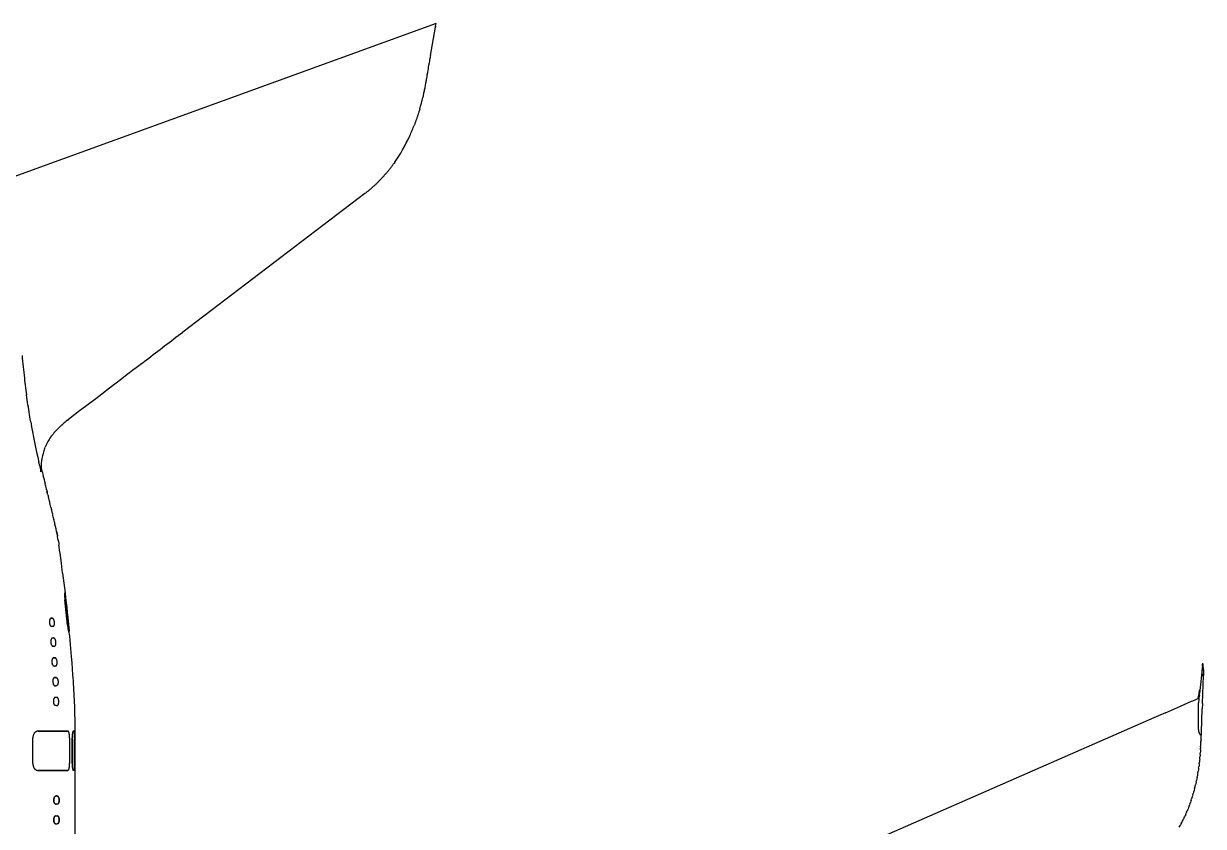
# Model space of a CAD drawing. Header units: metres. Extents: x -35769 to 135608, y -97159 to 12469.
# Drawn here: x 97644 to 135608, y -50407 to -24589 of the extents above; entities that cross this region are included whole.
import ezdxf

# ---------------------------------------------------------------- set-up
doc = ezdxf.new("R2010")
doc.units = ezdxf.units.M
doc.layers.get('0').update_dxf_attribs({"linetype": 'CONTINUOUS'})

msp = doc.modelspace()

# ---------------------------------------------------------------- linework, layer by layer
at = {"ltscale": 0.010871}
msp.add_line((110917, -24589), (97214, -29555), dxfattribs=at)
at = {"ltscale": 0.291215}
msp.add_line((110902, -24676), (110900, -24687), dxfattribs=at)
for p, q in [((110902, -24676), (110918, -24589)), ((110736, -25610), (110897, -24704)), ((110499, -26912), (110488, -26961)), ((108624, -30057), (102767, -34518)), ((97668, -35987), (97677, -36065)), ((97677, -36065), (97687, -36142)), ((97687, -36142), (97697, -36220)), ((97697, -36220), (97707, -36298)), ((97707, -36298), (97717, -36376)), ((97717, -36376), (97728, -36454)), ((97728, -36454), (97739, -36532)), ((97750, -36610), (97739, -36532)), ((97761, -36688), (97750, -36610)), ((97772, -36767), (97761, -36688)), ((97784, -36845), (97772, -36767)), ((97796, -36923), (97784, -36845)), ((97808, -37002), (97796, -36923)), ((97821, -37080), (97808, -37002)), ((97834, -37158), (97821, -37080)), ((97847, -37237), (97834, -37158)), ((99442, -37047), (99140, -37278)), ((99634, -36901), (99442, -37047)), ((97860, -37315), (97847, -37237)), ((97873, -37394), (97860, -37315)), ((98914, -37463), (98873, -37499)), ((99053, -37347), (99095, -37313)), ((99139, -37280), (99095, -37313)), ((98321, -38253), (98337, -38213)), ((98138, -38726), (98132, -38700)), ((98138, -38726), (98147, -38765)), ((98147, -38765), (98155, -38804)), ((98155, -38804), (98164, -38843)), ((98164, -38843), (98174, -38882)), ((98174, -38882), (98183, -38922)), ((98183, -38922), (98192, -38961)), ((98192, -38961), (98201, -39000)), ((98347, -39431), (98337, -39392)), ((98386, -39588), (98406, -39666)), ((98406, -39666), (98396, -39627)), ((98425, -39744), (98406, -39666)), ((98425, -39744), (98445, -39823)), ((98464, -39901), (98445, -39823)), ((98484, -39979), (98464, -39901)), ((98503, -40058), (98484, -39979)), ((98523, -40136), (98503, -40058)), ((98522, -40136), (98542, -40214)), ((98570, -40332), (98560, -40293)), ((98579, -40371), (98570, -40332)), ((98671, -40763), (98653, -40685)), ((98688, -40841), (98671, -40763)), ((98705, -40920), (98688, -40841)), ((98704, -40920), (98720, -40998)), ((98704, -40920), (98720, -40998)), ((98720, -40998), (98705, -40920)), ((98730, -41049), (98720, -40998)), ((98720, -40998), (98735, -41076)), ((98720, -40998), (98735, -41076)), ((98749, -41155), (98735, -41076)), ((98762, -41233), (98749, -41155)), ((98762, -41233), (98774, -41312)), ((98762, -41233), (98774, -41312)), ((98774, -41312), (98782, -41364)), ((98774, -41312), (98782, -41364)), ((98789, -41416), (98782, -41364)), ((98803, -41520), (98789, -41416)), ((98817, -41625), (98803, -41520)), ((98858, -41943), (98817, -41625)), ((98898, -42262), (98858, -41943)), ((98898, -42262), (98938, -42580)), ((98938, -42580), (98957, -42740)), ((98957, -42740), (98976, -42899)), ((98976, -42899), (98994, -43057)), ((98972, -43119), (99058, -43941)), ((99058, -43941), (98972, -43119)), ((98994, -43057), (99012, -43214)), ((99012, -43214), (99030, -43372)), ((99030, -43372), (99048, -43530)), ((99048, -43530), (99065, -43692)), ((99065, -43692), (99111, -44132)), ((99114, -44161), (99111, -44132)), ((135583, -45211), (135590, -45158)), ((135583, -45211), (135590, -45158)), ((135597, -45211), (135590, -45158)), ((135597, -45211), (135590, -45158)), ((135579, -45251), (135483, -46136)), ((135573, -45311), (135572, -45338)), ((135573, -45311), (135572, -45338)), ((135572, -45338), (135572, -45368)), ((135572, -45338), (135572, -45368)), ((135572, -45451), (135572, -45368)), ((135572, -45451), (135572, -45368)), ((135575, -45283), (135573, -45311)), ((135575, -45283), (135573, -45311)), ((135576, -46457), (135608, -45556)), ((135576, -46457), (135608, -45556)), ((135579, -45251), (135583, -45211)), ((135579, -45251), (135583, -45211)), ((135601, -45251), (135597, -45211)), ((135601, -45251), (135597, -45211)), ((135604, -45283), (135601, -45251)), ((135604, -45283), (135601, -45251)), ((135606, -45311), (135604, -45283)), ((135606, -45311), (135604, -45283)), ((135608, -45338), (135606, -45311)), ((135608, -45338), (135606, -45311)), ((135608, -45367), (135608, -45338)), ((135608, -45367), (135608, -45338)), ((135608, -45367), (135608, -45553)), ((135608, -45367), (135608, -45553)), ((135267, -46367), (135466, -46280)), ((135438, -46281), (135446, -46216)), ((135438, -46281), (135446, -46216)), ((135457, -46128), (135446, -46216)), ((135457, -46128), (135446, -46216)), ((135469, -46040), (135457, -46128)), ((135469, -46040), (135457, -46128)), ((135466, -46277), (135462, -46319)), ((135466, -46277), (135462, -46319)), ((135472, -46225), (135466, -46277)), ((135472, -46225), (135466, -46277)), ((135478, -46174), (135472, -46225)), ((135478, -46174), (135472, -46225)), ((135478, -46174), (135483, -46136)), ((135478, -46174), (135483, -46136)), ((134390, -46750), (134872, -46540)), ((134872, -46540), (135227, -46384)), ((135227, -46384), (135267, -46367)), ((135448, -46544), (135449, -46506)), ((135448, -46544), (135449, -46506)), ((135448, -46582), (135448, -46544)), ((135448, -46582), (135448, -46544)), ((135448, -46719), (135448, -46582)), ((135448, -46719), (135448, -46582)), ((135449, -46506), (135450, -46470)), ((135449, -46506), (135450, -46470)), ((135450, -46470), (135452, -46434)), ((135450, -46470), (135452, -46434)), ((135455, -46398), (135452, -46434)), ((135455, -46398), (135452, -46434)), ((135458, -46361), (135455, -46398)), ((135458, -46361), (135455, -46398)), ((135462, -46319), (135458, -46361)), ((135462, -46319), (135458, -46361)), ((135544, -47372), (135570, -46631)), ((135576, -46457), (135570, -46631)), ((135576, -46457), (135570, -46631)), ((134012, -46917), (121682, -52310)), ((134390, -46750), (134012, -46917)), ((135448, -46857), (135448, -46719)), ((135448, -46857), (135448, -46719)), ((135448, -46994), (135448, -46857)), ((135448, -46994), (135448, -46857)), ((135448, -47131), (135448, -46994)), ((135448, -47131), (135448, -46994)), ((98566, -47344), (98100, -47344)), ((98100, -47344), (98566, -47344)), ((98902, -47344), (98566, -47344)), ((98566, -47344), (98902, -47344)), ((99065, -47344), (98902, -47344)), ((98902, -47344), (99065, -47344)), ((99303, -51789), (99303, -47310)), ((135448, -47183), (135448, -47131)), ((135448, -47183), (135448, -47131)), ((135449, -47208), (135448, -47183)), ((135449, -47208), (135448, -47183)), ((135450, -47234), (135449, -47208)), ((135450, -47234), (135449, -47208)), ((135451, -47254), (135450, -47234)), ((135451, -47254), (135450, -47234)), ((135452, -47275), (135451, -47254)), ((135452, -47275), (135451, -47254)), ((135454, -47295), (135452, -47275)), ((135454, -47295), (135452, -47275)), ((135456, -47316), (135454, -47295)), ((135456, -47316), (135454, -47295)), ((135543, -47425), (135544, -47398)), ((135543, -47425), (135544, -47398)), ((135544, -47398), (135544, -47372)), ((135544, -47398), (135544, -47372)), ((97941, -48386), (97941, -47564)), ((99126, -47564), (99126, -48386)), ((99205, -47564), (99205, -48386)), ((99205, -48386), (99205, -47564)), ((99286, -47564), (99286, -47607)), ((99286, -48386), (99286, -47607)), ((99286, -47607), (99286, -48386)), ((135520, -47845), (135522, -47795)), ((135522, -47795), (135524, -47745)), ((135524, -47745), (135525, -47714)), ((135533, -47622), (135530, -47655)), ((135533, -47622), (135530, -47655)), ((135490, -48243), (135495, -48194)), ((135495, -48194), (135500, -48145)), ((135504, -48095), (135500, -48145)), ((135504, -48095), (135508, -48045)), ((135511, -47995), (135508, -48045)), ((135515, -47945), (135511, -47995)), ((135515, -47945), (135517, -47895)), ((135520, -47845), (135517, -47895)), ((135446, -48586), (135438, -48635)), ((135454, -48538), (135446, -48586)), ((135454, -48538), (135461, -48489)), ((135467, -48440), (135461, -48489)), ((135474, -48391), (135467, -48440)), ((135474, -48391), (135480, -48342)), ((135485, -48293), (135480, -48342)), ((135490, -48243), (135485, -48293)), ((98100, -48606), (98566, -48606)), ((98566, -48606), (98100, -48606)), ((98566, -48606), (99065, -48606)), ((99065, -48606), (98566, -48606)), ((135374, -48975), (135384, -48927)), ((135394, -48879), (135384, -48927)), ((135404, -48830), (135394, -48879)), ((135404, -48830), (135413, -48781)), ((135422, -48733), (135413, -48781)), ((135430, -48684), (135422, -48733)), ((135430, -48684), (135438, -48635)), ((135267, -49395), (135279, -49353)), ((135291, -49312), (135279, -49353)), ((135308, -49248), (135291, -49312)), ((135325, -49184), (135308, -49248)), ((135325, -49184), (135341, -49120)), ((135341, -49120), (135352, -49072)), ((135363, -49024), (135352, -49072)), ((135374, -48975), (135363, -49024)), ((135145, -49761), (135160, -49721)), ((135174, -49680), (135160, -49721)), ((135174, -49680), (135189, -49640)), ((135203, -49599), (135189, -49640)), ((135216, -49559), (135203, -49599)), ((135216, -49559), (135229, -49518)), ((135242, -49477), (135229, -49518)), ((135242, -49477), (135255, -49436)), ((135267, -49395), (135255, -49436)), ((134990, -50126), (135006, -50091)), ((135022, -50057), (135006, -50091)), ((135038, -50022), (135022, -50057)), ((135038, -50022), (135053, -49987)), ((135068, -49952), (135053, -49987)), ((135068, -49952), (135083, -49917)), ((135098, -49881), (135083, -49917)), ((135114, -49841), (135098, -49881)), ((135129, -49801), (135114, -49841)), ((135145, -49761), (135129, -49801)), ((134829, -50430), (134848, -50397)), ((134848, -50397), (134867, -50364)), ((134885, -50330), (134867, -50364)), ((134904, -50296), (134885, -50330)), ((134904, -50296), (134921, -50263)), ((134939, -50229), (134921, -50263)), ((134939, -50229), (134956, -50195)), ((134973, -50160), (134956, -50195)), ((134990, -50126), (134973, -50160))]:
    msp.add_line(p, q)
at = {"ltscale": 0.006253}
msp.add_line((110918, -24589), (110917, -24589), dxfattribs=at)
at = {"ltscale": 0.003326}
msp.add_line((110918, -24589), (110918, -24589), dxfattribs=at)
at = {"ltscale": 0.073599}
msp.add_line((110898, -24701), (110897, -24704), dxfattribs=at)
at = {"ltscale": 0.006519}
msp.add_line((110897, -24704), (110897, -24704), dxfattribs=at)
at = {"ltscale": 0.000195313}
msp.add_line((110897, -24705), (110897, -24705), dxfattribs=at)
at = {"ltscale": 0.302099}
msp.add_line((110900, -24687), (110898, -24699), dxfattribs=at)
at = {"ltscale": 0.206857}
msp.add_line((110900, -24691), (110898, -24699), dxfattribs=at)
at = {"ltscale": 0.050508}
msp.add_line((110898, -24699), (110898, -24701), dxfattribs=at)
at = {"ltscale": 0.151983}
msp.add_line((110899, -24693), (110900, -24687), dxfattribs=at)
at = {"ltscale": 0.092782}
msp.add_line((110736, -25610), (110736, -25614), dxfattribs=at)
at = {"ltscale": 0.045084}
msp.add_line((110736, -25615), (110736, -25614), dxfattribs=at)
at = {"ltscale": 0.035995}
msp.add_line((110736, -25615), (110736, -25617), dxfattribs=at)
at = {"ltscale": 0.033451}
msp.add_line((110488, -26961), (110488, -26962), dxfattribs=at)
at = {"ltscale": 0.040484}
msp.add_line((110393, -27335), (110392, -27337), dxfattribs=at)
at = {"ltscale": 0.01019}
msp.add_line((110393, -27335), (110393, -27335), dxfattribs=at)
at = {"ltscale": 0.020094}
msp.add_line((110219, -27844), (110219, -27845), dxfattribs=at)
at = {"ltscale": 0.039978}
msp.add_line((110068, -28200), (110067, -28201), dxfattribs=at)
at = {"ltscale": 0.029417}
msp.add_line((110067, -28201), (110067, -28203), dxfattribs=at)
at = {"ltscale": 0.060904}
msp.add_line((110069, -28196), (110068, -28198), dxfattribs=at)
at = {"ltscale": 0.050405}
msp.add_line((110068, -28198), (110068, -28200), dxfattribs=at)
at = {"ltscale": 0.024339}
msp.add_line((110069, -28196), (110069, -28195), dxfattribs=at)
at = {"ltscale": 0.028698}
msp.add_line((109586, -29048), (109585, -29049), dxfattribs=at)
at = {"ltscale": 0.020098}
msp.add_line((109585, -29049), (109585, -29050), dxfattribs=at)
at = {"ltscale": 0.029749}
msp.add_line((109586, -29046), (109586, -29047), dxfattribs=at)
at = {"ltscale": 0.038112}
msp.add_line((109586, -29047), (109586, -29048), dxfattribs=at)
at = {"ltscale": 0.019865}
msp.add_line((108625, -30057), (108624, -30057), dxfattribs=at)
msp.add_line((108625, -30057), (108624, -30057), dxfattribs=at)
at = {"ltscale": 0.027109}
msp.add_line((108625, -30057), (108626, -30056), dxfattribs=at)
at = {"ltscale": 0.014098}
msp.add_line((101594, -35413), (101595, -35414), dxfattribs=at)
at = {"ltscale": 0.026292}
msp.add_line((101595, -35414), (101596, -35413), dxfattribs=at)
at = {"ltscale": 0.000585937}
msp.add_line((97645, -35762), (97645, -35762), dxfattribs=at)
at = {"ltscale": 0.026509}
msp.add_line((99633, -36900), (99634, -36901), dxfattribs=at)
at = {"ltscale": 0.02026}
msp.add_line((99634, -36901), (99635, -36902), dxfattribs=at)
at = {"ltscale": 0.018426}
msp.add_line((99635, -36902), (99636, -36901), dxfattribs=at)
at = {"ltscale": 0.017347}
msp.add_line((99635, -36902), (99635, -36902), dxfattribs=at)
at = {"ltscale": 0.149839}
msp.add_line((98873, -37499), (98868, -37503), dxfattribs=at)
at = {"ltscale": 0.241103}
msp.add_line((98913, -37463), (98920, -37457), dxfattribs=at)
at = {"ltscale": 0.00836}
msp.add_line((98914, -37463), (98914, -37463), dxfattribs=at)
at = {"ltscale": 0.00168}
for p, q in [((99094, -37314), (99094, -37313)), ((99094, -37313), (99094, -37314))]:
    msp.add_line(p, q, dxfattribs=at)
at = {"ltscale": 0.038514}
msp.add_line((99139, -37280), (99140, -37278), dxfattribs=at)
at = {"ltscale": 0.019316}
msp.add_line((99140, -37278), (99140, -37278), dxfattribs=at)
at = {"ltscale": 0.172973}
msp.add_line((98443, -37996), (98427, -38026), dxfattribs=at)
at = {"ltscale": 0.464007}
msp.add_line((98201, -39000), (98201, -38978), dxfattribs=at)
at = {"ltscale": 0.030671}
msp.add_line((98213, -38734), (98212, -38735), dxfattribs=at)
at = {"ltscale": 0.004297}
for p, q in [((98347, -39431), (98347, -39431)), ((98523, -40136), (98522, -40136))]:
    msp.add_line(p, q, dxfattribs=at)
at = {"ltscale": 0.398103}
msp.add_line((98406, -39666), (98410, -39681), dxfattribs=at)
at = {"ltscale": 0.039062}
msp.add_line((98538, -40214), (98540, -40214), dxfattribs=at)
at = {"ltscale": 0.016211}
msp.add_line((98540, -40214), (98541, -40214), dxfattribs=at)
at = {"ltscale": 0.018164}
msp.add_line((98541, -40214), (98541, -40214), dxfattribs=at)
at = {"ltscale": 0.007812}
msp.add_line((98541, -40214), (98542, -40214), dxfattribs=at)
at = {"ltscale": 0.009961}
msp.add_line((98579, -40371), (98579, -40371), dxfattribs=at)
at = {"ltscale": 0.004687}
msp.add_line((98589, -40410), (98589, -40410), dxfattribs=at)
at = {"ltscale": 0.345847}
msp.add_line((98616, -40528), (98619, -40541), dxfattribs=at)
at = {"ltscale": 0.058008}
msp.add_line((98715, -40998), (98717, -40998), dxfattribs=at)
at = {"ltscale": 0.041211}
msp.add_line((98717, -40998), (98719, -40998), dxfattribs=at)
at = {"ltscale": 0.024414}
msp.add_line((98719, -40998), (98720, -40998), dxfattribs=at)
at = {"ltscale": 0.002539}
msp.add_line((98720, -40998), (98720, -40998), dxfattribs=at)
at = {"ltscale": 0.058984}
msp.add_line((98770, -41312), (98772, -41312), dxfattribs=at)
at = {"ltscale": 0.036719}
msp.add_line((98772, -41312), (98774, -41312), dxfattribs=at)
at = {"ltscale": 0.015234}
msp.add_line((98774, -41312), (98774, -41312), dxfattribs=at)
at = {"ltscale": 0.096013}
msp.add_line((99047, -43520), (99046, -43516), dxfattribs=at)
at = {"ltscale": 0.025149}
msp.add_line((99047, -43520), (99047, -43521), dxfattribs=at)
at = {"ltscale": 0.375586}
msp.add_line((99099, -44161), (99114, -44161), dxfattribs=at)
at = {"ltscale": 0.495139}
msp.add_line((135572, -45471), (135572, -45451), dxfattribs=at)
msp.add_line((135572, -45471), (135572, -45451), dxfattribs=at)
at = {"ltscale": 0.494973}
msp.add_line((135572, -45491), (135572, -45471), dxfattribs=at)
msp.add_line((135572, -45491), (135572, -45471), dxfattribs=at)
at = {"ltscale": 0.396666}
msp.add_line((135573, -45507), (135572, -45491), dxfattribs=at)
msp.add_line((135573, -45507), (135572, -45491), dxfattribs=at)
at = {"ltscale": 0.396589}
msp.add_line((135573, -45507), (135575, -45522), dxfattribs=at)
msp.add_line((135573, -45507), (135575, -45522), dxfattribs=at)
at = {"ltscale": 0.307198}
msp.add_line((135576, -45535), (135575, -45522), dxfattribs=at)
msp.add_line((135576, -45535), (135575, -45522), dxfattribs=at)
at = {"ltscale": 0.306936}
msp.add_line((135576, -45535), (135579, -45547), dxfattribs=at)
msp.add_line((135576, -45535), (135579, -45547), dxfattribs=at)
at = {"ltscale": 0.226461}
msp.add_line((135579, -45547), (135581, -45555), dxfattribs=at)
msp.add_line((135579, -45547), (135581, -45555), dxfattribs=at)
at = {"ltscale": 0.11319}
msp.add_line((135581, -45555), (135583, -45560), dxfattribs=at)
msp.add_line((135581, -45555), (135583, -45560), dxfattribs=at)
at = {"ltscale": 0.07572}
msp.add_line((135608, -45556), (135608, -45553), dxfattribs=at)
msp.add_line((135608, -45556), (135608, -45553), dxfattribs=at)
at = {"ltscale": 0.071609}
msp.add_line((135608, -45556), (135608, -45553), dxfattribs=at)
msp.add_line((135608, -45556), (135608, -45553), dxfattribs=at)
at = {"ltscale": 0.071577}
msp.add_line((135608, -45559), (135608, -45556), dxfattribs=at)
msp.add_line((135608, -45559), (135608, -45556), dxfattribs=at)
at = {"ltscale": 0.112983}
msp.add_line((135583, -45560), (135584, -45564), dxfattribs=at)
msp.add_line((135583, -45560), (135584, -45564), dxfattribs=at)
at = {"ltscale": 0.079661}
msp.add_line((135586, -45567), (135584, -45564), dxfattribs=at)
msp.add_line((135586, -45567), (135584, -45564), dxfattribs=at)
at = {"ltscale": 0.080125}
msp.add_line((135587, -45569), (135586, -45567), dxfattribs=at)
msp.add_line((135587, -45569), (135586, -45567), dxfattribs=at)
at = {"ltscale": 0.079536}
msp.add_line((135589, -45572), (135587, -45569), dxfattribs=at)
msp.add_line((135589, -45572), (135587, -45569), dxfattribs=at)
at = {"ltscale": 0.078999}
msp.add_line((135592, -45574), (135589, -45572), dxfattribs=at)
msp.add_line((135592, -45574), (135589, -45572), dxfattribs=at)
at = {"ltscale": 0.029641}
msp.add_line((135592, -45574), (135593, -45575), dxfattribs=at)
msp.add_line((135592, -45574), (135593, -45575), dxfattribs=at)
at = {"ltscale": 0.030659}
msp.add_line((135593, -45575), (135594, -45575), dxfattribs=at)
msp.add_line((135593, -45575), (135594, -45575), dxfattribs=at)
at = {"ltscale": 0.063158}
msp.add_line((135594, -45575), (135596, -45576), dxfattribs=at)
msp.add_line((135594, -45575), (135596, -45576), dxfattribs=at)
at = {"ltscale": 0.031317}
msp.add_line((135596, -45576), (135597, -45576), dxfattribs=at)
msp.add_line((135596, -45576), (135597, -45576), dxfattribs=at)
at = {"ltscale": 0.030583}
msp.add_line((135597, -45576), (135599, -45576), dxfattribs=at)
msp.add_line((135597, -45576), (135599, -45576), dxfattribs=at)
at = {"ltscale": 0.029515}
msp.add_line((135599, -45576), (135600, -45576), dxfattribs=at)
msp.add_line((135599, -45576), (135600, -45576), dxfattribs=at)
at = {"ltscale": 0.029218}
msp.add_line((135600, -45576), (135601, -45575), dxfattribs=at)
msp.add_line((135600, -45576), (135601, -45575), dxfattribs=at)
at = {"ltscale": 0.04107}
msp.add_line((135601, -45575), (135602, -45574), dxfattribs=at)
msp.add_line((135601, -45575), (135602, -45574), dxfattribs=at)
at = {"ltscale": 0.041797}
msp.add_line((135603, -45573), (135602, -45574), dxfattribs=at)
msp.add_line((135603, -45573), (135602, -45574), dxfattribs=at)
at = {"ltscale": 0.08278}
msp.add_line((135605, -45570), (135603, -45573), dxfattribs=at)
msp.add_line((135605, -45570), (135603, -45573), dxfattribs=at)
at = {"ltscale": 0.041619}
msp.add_line((135605, -45568), (135606, -45567), dxfattribs=at)
msp.add_line((135605, -45568), (135606, -45567), dxfattribs=at)
at = {"ltscale": 0.041583}
msp.add_line((135605, -45570), (135605, -45568), dxfattribs=at)
msp.add_line((135605, -45570), (135605, -45568), dxfattribs=at)
at = {"ltscale": 0.042847}
msp.add_line((135607, -45563), (135606, -45565), dxfattribs=at)
msp.add_line((135607, -45563), (135606, -45565), dxfattribs=at)
at = {"ltscale": 0.042939}
msp.add_line((135606, -45565), (135606, -45567), dxfattribs=at)
msp.add_line((135606, -45565), (135606, -45567), dxfattribs=at)
at = {"ltscale": 0.062969}
msp.add_line((135607, -45561), (135608, -45559), dxfattribs=at)
msp.add_line((135607, -45561), (135608, -45559), dxfattribs=at)
at = {"ltscale": 0.062859}
msp.add_line((135607, -45563), (135607, -45561), dxfattribs=at)
msp.add_line((135607, -45563), (135607, -45561), dxfattribs=at)
at = {"ltscale": 0.285062}
msp.add_line((135437, -46292), (135438, -46281), dxfattribs=at)
msp.add_line((135437, -46292), (135438, -46281), dxfattribs=at)
at = {"ltscale": 0.044266}
msp.add_line((135470, -46038), (135469, -46039), dxfattribs=at)
msp.add_line((135470, -46038), (135469, -46039), dxfattribs=at)
msp.add_line((135470, -46038), (135469, -46039), dxfattribs=at)
at = {"ltscale": 0.015862}
msp.add_line((135469, -46039), (135469, -46040), dxfattribs=at)
msp.add_line((135469, -46039), (135469, -46040), dxfattribs=at)
msp.add_line((135469, -46039), (135469, -46040), dxfattribs=at)
at = {"ltscale": 0.012059}
msp.add_line((135469, -46040), (135469, -46040), dxfattribs=at)
msp.add_line((135469, -46040), (135469, -46040), dxfattribs=at)
at = {"ltscale": 0.078602}
msp.add_line((135473, -46036), (135470, -46038), dxfattribs=at)
msp.add_line((135473, -46036), (135470, -46038), dxfattribs=at)
msp.add_line((135473, -46036), (135470, -46038), dxfattribs=at)
at = {"ltscale": 0.049261}
msp.add_line((135474, -46034), (135473, -46036), dxfattribs=at)
msp.add_line((135474, -46034), (135473, -46036), dxfattribs=at)
msp.add_line((135474, -46034), (135473, -46036), dxfattribs=at)
at = {"ltscale": 0.04662}
msp.add_line((135476, -46033), (135474, -46034), dxfattribs=at)
msp.add_line((135476, -46033), (135474, -46034), dxfattribs=at)
msp.add_line((135476, -46033), (135474, -46034), dxfattribs=at)
at = {"ltscale": 0.095528}
msp.add_line((135478, -46030), (135476, -46033), dxfattribs=at)
msp.add_line((135478, -46030), (135476, -46033), dxfattribs=at)
msp.add_line((135478, -46030), (135476, -46033), dxfattribs=at)
at = {"ltscale": 0.191622}
msp.add_line((135484, -46025), (135478, -46030), dxfattribs=at)
msp.add_line((135484, -46025), (135478, -46030), dxfattribs=at)
msp.add_line((135484, -46025), (135478, -46030), dxfattribs=at)
at = {"ltscale": 0.191406}
msp.add_line((135489, -46020), (135484, -46025), dxfattribs=at)
msp.add_line((135489, -46020), (135484, -46025), dxfattribs=at)
msp.add_line((135489, -46020), (135484, -46025), dxfattribs=at)
at = {"ltscale": 0.166892}
msp.add_line((135494, -46015), (135489, -46020), dxfattribs=at)
msp.add_line((135494, -46015), (135489, -46020), dxfattribs=at)
msp.add_line((135494, -46015), (135489, -46020), dxfattribs=at)
at = {"ltscale": 0.054634}
msp.add_line((135496, -46014), (135494, -46015), dxfattribs=at)
msp.add_line((135496, -46014), (135494, -46015), dxfattribs=at)
msp.add_line((135496, -46014), (135494, -46015), dxfattribs=at)
at = {"ltscale": 0.001801}
msp.add_line((135496, -46014), (135496, -46014), dxfattribs=at)
msp.add_line((135496, -46014), (135496, -46014), dxfattribs=at)
msp.add_line((135496, -46014), (135496, -46014), dxfattribs=at)
at = {"ltscale": 0.000873464}
msp.add_line((135496, -46014), (135496, -46014), dxfattribs=at)
msp.add_line((135496, -46014), (135496, -46014), dxfattribs=at)
msp.add_line((135496, -46014), (135496, -46014), dxfattribs=at)
at = {"ltscale": 9.76563e-05}
msp.add_line((134874, -46539), (134874, -46539), dxfattribs=at)
msp.add_line((134874, -46539), (134874, -46539), dxfattribs=at)
at = {"ltscale": 0.397202}
msp.add_line((135458, -47332), (135456, -47316), dxfattribs=at)
msp.add_line((135458, -47332), (135456, -47316), dxfattribs=at)
at = {"ltscale": 0.397199}
msp.add_line((135460, -47347), (135458, -47332), dxfattribs=at)
msp.add_line((135460, -47347), (135458, -47332), dxfattribs=at)
at = {"ltscale": 0.397081}
msp.add_line((135463, -47363), (135460, -47347), dxfattribs=at)
msp.add_line((135463, -47363), (135460, -47347), dxfattribs=at)
at = {"ltscale": 0.396823}
msp.add_line((135466, -47378), (135463, -47363), dxfattribs=at)
msp.add_line((135466, -47378), (135463, -47363), dxfattribs=at)
at = {"ltscale": 0.293032}
msp.add_line((135466, -47378), (135469, -47390), dxfattribs=at)
msp.add_line((135466, -47378), (135469, -47390), dxfattribs=at)
at = {"ltscale": 0.293266}
msp.add_line((135469, -47390), (135473, -47401), dxfattribs=at)
msp.add_line((135469, -47390), (135473, -47401), dxfattribs=at)
at = {"ltscale": 0.292854}
msp.add_line((135473, -47401), (135476, -47412), dxfattribs=at)
msp.add_line((135473, -47401), (135476, -47412), dxfattribs=at)
at = {"ltscale": 0.29217}
msp.add_line((135476, -47412), (135481, -47423), dxfattribs=at)
msp.add_line((135476, -47412), (135481, -47423), dxfattribs=at)
at = {"ltscale": 0.206671}
msp.add_line((135481, -47423), (135485, -47430), dxfattribs=at)
msp.add_line((135481, -47423), (135485, -47430), dxfattribs=at)
at = {"ltscale": 0.207861}
msp.add_line((135485, -47430), (135489, -47437), dxfattribs=at)
msp.add_line((135485, -47430), (135489, -47437), dxfattribs=at)
at = {"ltscale": 0.206751}
msp.add_line((135489, -47437), (135494, -47444), dxfattribs=at)
msp.add_line((135489, -47437), (135494, -47444), dxfattribs=at)
at = {"ltscale": 0.102647}
msp.add_line((135494, -47444), (135497, -47447), dxfattribs=at)
msp.add_line((135494, -47444), (135497, -47447), dxfattribs=at)
at = {"ltscale": 0.10232}
msp.add_line((135497, -47447), (135500, -47449), dxfattribs=at)
msp.add_line((135497, -47447), (135500, -47449), dxfattribs=at)
at = {"ltscale": 0.161518}
msp.add_line((135500, -47449), (135505, -47453), dxfattribs=at)
msp.add_line((135500, -47449), (135505, -47453), dxfattribs=at)
at = {"ltscale": 0.163979}
msp.add_line((135505, -47453), (135511, -47456), dxfattribs=at)
msp.add_line((135505, -47453), (135511, -47456), dxfattribs=at)
at = {"ltscale": 0.072531}
msp.add_line((135533, -47457), (135535, -47456), dxfattribs=at)
msp.add_line((135533, -47457), (135535, -47456), dxfattribs=at)
at = {"ltscale": 0.072581}
msp.add_line((135535, -47456), (135537, -47454), dxfattribs=at)
msp.add_line((135535, -47456), (135537, -47454), dxfattribs=at)
at = {"ltscale": 0.078884}
msp.add_line((135537, -47454), (135539, -47451), dxfattribs=at)
msp.add_line((135537, -47454), (135539, -47451), dxfattribs=at)
at = {"ltscale": 0.079235}
msp.add_line((135539, -47451), (135540, -47448), dxfattribs=at)
msp.add_line((135539, -47451), (135540, -47448), dxfattribs=at)
at = {"ltscale": 0.112362}
msp.add_line((135540, -47448), (135541, -47444), dxfattribs=at)
msp.add_line((135540, -47448), (135541, -47444), dxfattribs=at)
at = {"ltscale": 0.112514}
msp.add_line((135541, -47444), (135542, -47439), dxfattribs=at)
msp.add_line((135541, -47444), (135542, -47439), dxfattribs=at)
at = {"ltscale": 0.181517}
msp.add_line((135542, -47439), (135543, -47432), dxfattribs=at)
msp.add_line((135542, -47439), (135543, -47432), dxfattribs=at)
at = {"ltscale": 0.267547}
msp.add_line((135542, -47447), (135542, -47455), dxfattribs=at)
at = {"ltscale": 0.18161}
msp.add_line((135543, -47432), (135543, -47425), dxfattribs=at)
msp.add_line((135543, -47432), (135543, -47425), dxfattribs=at)
at = {"ltscale": 0.177612}
msp.add_line((135544, -47379), (135544, -47372), dxfattribs=at)
msp.add_line((135544, -47379), (135544, -47372), dxfattribs=at)
at = {"ltscale": 0.163303}
msp.add_line((135511, -47456), (135518, -47458), dxfattribs=at)
msp.add_line((135511, -47456), (135518, -47458), dxfattribs=at)
at = {"ltscale": 0.080545}
msp.add_line((135518, -47458), (135521, -47458), dxfattribs=at)
msp.add_line((135518, -47458), (135521, -47458), dxfattribs=at)
at = {"ltscale": 0.080173}
msp.add_line((135521, -47458), (135524, -47458), dxfattribs=at)
msp.add_line((135521, -47458), (135524, -47458), dxfattribs=at)
at = {"ltscale": 0.109972}
msp.add_line((135524, -47458), (135528, -47458), dxfattribs=at)
msp.add_line((135524, -47458), (135528, -47458), dxfattribs=at)
at = {"ltscale": 0.175989}
msp.add_line((135526, -47689), (135525, -47696), dxfattribs=at)
msp.add_line((135526, -47689), (135525, -47696), dxfattribs=at)
at = {"ltscale": 0.415252}
msp.add_line((135525, -47714), (135525, -47696), dxfattribs=at)
at = {"ltscale": 0.348539}
msp.add_line((135526, -47689), (135528, -47675), dxfattribs=at)
msp.add_line((135526, -47689), (135528, -47675), dxfattribs=at)
at = {"ltscale": 0.054526}
msp.add_line((135528, -47458), (135531, -47458), dxfattribs=at)
msp.add_line((135528, -47458), (135531, -47458), dxfattribs=at)
at = {"ltscale": 0.253676}
msp.add_line((135528, -47675), (135529, -47665), dxfattribs=at)
msp.add_line((135528, -47675), (135529, -47665), dxfattribs=at)
at = {"ltscale": 0.260309}
msp.add_line((135530, -47655), (135529, -47665), dxfattribs=at)
msp.add_line((135530, -47655), (135529, -47665), dxfattribs=at)
at = {"ltscale": 0.054692}
msp.add_line((135531, -47458), (135533, -47457), dxfattribs=at)
msp.add_line((135531, -47458), (135533, -47457), dxfattribs=at)
at = {"ltscale": 0.323619}
msp.add_line((135534, -47609), (135533, -47622), dxfattribs=at)
msp.add_line((135534, -47609), (135533, -47622), dxfattribs=at)
at = {"ltscale": 0.212696}
msp.add_line((135537, -47556), (135537, -47564), dxfattribs=at)
msp.add_line((135537, -47556), (135537, -47564), dxfattribs=at)
at = {"ltscale": 0.01329}
msp.add_line((135499, -48145), (135500, -48145), dxfattribs=at)
for points in [[(110736, -25617), (110728, -25659), (110724, -25680), (110718, -25711), (110714, -25732), (110710, -25752), (110705, -25779), (110700, -25806), (110693, -25846), (110686, -25887), (110676, -25940), (110667, -25994), (110658, -26048), (110651, -26088), (110637, -26169), (110624, -26250), (110617, -26290), (110606, -26354), (110600, -26385), (110595, -26417), (110589, -26449), (110584, -26480), (110577, -26517), (110570, -26554), (110564, -26591), (110557, -26628), (110550, -26663), (110543, -26698), (110537, -26732), (110530, -26767), (110523, -26799), (110517, -26831), (110510, -26862), (110506, -26879), (110499, -26912)], [(110392, -27337), (110380, -27376), (110374, -27395), (110365, -27425), (110358, -27447), (110351, -27468), (110344, -27490), (110337, -27512), (110330, -27534), (110323, -27556), (110316, -27578), (110308, -27599), (110301, -27621), (110293, -27643), (110286, -27665), (110278, -27686), (110270, -27708), (110263, -27729), (110255, -27751), (110247, -27773), (110238, -27796), (110231, -27812), (110219, -27844)], [(109585, -29050), (109565, -29078), (109555, -29092), (109547, -29103), (109540, -29113), (109528, -29129), (109517, -29144), (109505, -29160), (109493, -29175), (109478, -29196), (109462, -29217), (109446, -29237), (109430, -29257), (109414, -29278), (109398, -29298), (109384, -29315), (109371, -29331), (109357, -29348), (109343, -29365), (109330, -29381), (109316, -29398), (109302, -29414), (109288, -29430), (109273, -29447), (109259, -29463), (109245, -29479), (109231, -29495), (109216, -29511), (109202, -29527), (109187, -29543), (109172, -29559), (109158, -29574), (109143, -29590), (109127, -29607), (109111, -29624), (109094, -29640), (109078, -29657), (109062, -29673), (109045, -29690), (109029, -29706), (109012, -29722), (108995, -29738), (108979, -29754), (108962, -29770), (108945, -29786), (108928, -29802), (108911, -29818), (108893, -29833), (108876, -29849), (108859, -29864), (108841, -29880), (108824, -29895), (108806, -29910), (108788, -29925), (108775, -29936), (108762, -29947), (108748, -29958), (108735, -29970), (108717, -29984), (108699, -29999), (108680, -30013), (108662, -30028), (108650, -30037), (108641, -30044), (108625, -30056)], [(101594, -35413), (101523, -35467), (101487, -35494), (101433, -35535), (101351, -35596), (101269, -35658), (101161, -35740), (101052, -35823), (100980, -35878), (100907, -35933), (100762, -36044), (100617, -36154), (100508, -36237), (99963, -36652), (99636, -36901)], [(98965, -42899), (98964, -42900), (98963, -42902), (98963, -42906), (98962, -42910), (98962, -42915), (98961, -42920), (98961, -42928), (98961, -42937), (98961, -42947), (98961, -42958), (98961, -42970), (98962, -42983), (98962, -42995), (98963, -43007), (98964, -43020), (98965, -43033), (98966, -43048), (98967, -43063), (98968, -43078), (98969, -43091), (98971, -43105), (98972, -43119)], [(98513, -43720), (98509, -43722), (98505, -43725), (98500, -43729), (98495, -43735), (98491, -43742), (98486, -43751), (98483, -43761), (98479, -43772), (98477, -43784), (98475, -43796), (98473, -43809), (98473, -43820), (98473, -43831), (98473, -43842), (98474, -43854), (98476, -43867), (98478, -43878), (98480, -43889), (98483, -43900), (98486, -43910), (98490, -43921), (98494, -43932), (98499, -43941), (98504, -43949), (98509, -43957), (98515, -43963), (98520, -43968), (98526, -43972), (98532, -43975)], [(98581, -43719), (98569, -43715), (98558, -43713), (98547, -43713), (98536, -43714), (98524, -43716), (98513, -43720)], [(98513, -43720), (98524, -43716), (98536, -43714), (98547, -43713), (98558, -43713), (98569, -43715), (98581, -43719)], [(98568, -43982), (98556, -43981), (98544, -43979), (98532, -43975)], [(98602, -43975), (98591, -43979), (98580, -43981), (98568, -43982)], [(98602, -43975), (98607, -43973), (98612, -43969), (98616, -43964), (98620, -43957), (98624, -43949), (98628, -43940), (98630, -43933), (98632, -43925), (98634, -43916), (98635, -43908), (98636, -43898), (98637, -43889), (98637, -43875), (98637, -43862), (98637, -43848), (98635, -43835), (98634, -43823), (98632, -43811), (98629, -43799), (98626, -43787), (98622, -43776), (98619, -43767), (98615, -43758), (98611, -43750), (98607, -43743), (98602, -43736), (98598, -43731), (98593, -43726), (98588, -43722), (98584, -43720), (98581, -43719)], [(99058, -43941), (99059, -43957), (99061, -43972), (99063, -43988), (99065, -44004), (99067, -44020), (99069, -44036), (99072, -44052), (99074, -44067), (99077, -44082), (99079, -44093), (99081, -44103), (99083, -44112), (99085, -44121), (99087, -44130), (99089, -44138), (99091, -44145), (99093, -44150), (99094, -44154), (99096, -44157), (99097, -44159), (99098, -44160), (99099, -44161)], [(98559, -44355), (98553, -44357), (98548, -44361), (98543, -44366), (98539, -44373), (98534, -44381), (98530, -44390), (98526, -44400), (98524, -44408), (98522, -44417), (98520, -44426), (98518, -44436), (98517, -44447), (98517, -44458), (98517, -44470), (98517, -44482), (98518, -44494), (98520, -44507), (98522, -44519), (98524, -44530), (98527, -44540), (98530, -44550), (98534, -44559), (98538, -44568), (98542, -44576), (98547, -44584), (98552, -44592), (98557, -44597), (98561, -44601), (98566, -44605), (98571, -44608), (98575, -44610)], [(98628, -44354), (98616, -44350), (98605, -44348), (98593, -44348), (98582, -44349), (98570, -44351), (98559, -44355)], [(98647, -44610), (98651, -44608), (98655, -44605), (98658, -44601), (98662, -44597), (98666, -44591), (98670, -44584), (98673, -44576), (98676, -44567), (98678, -44559), (98680, -44551), (98681, -44542), (98682, -44531), (98683, -44519), (98684, -44508), (98684, -44495), (98683, -44482), (98682, -44469), (98680, -44456), (98678, -44443), (98675, -44431), (98672, -44420), (98669, -44411), (98666, -44402), (98662, -44393), (98658, -44385), (98654, -44377), (98649, -44370), (98643, -44364), (98638, -44359), (98632, -44356), (98628, -44354)], [(99303, -47310), (99302, -47231), (99302, -47152), (99301, -47073), (99300, -46994), (99299, -46915), (99297, -46836), (99295, -46758), (99293, -46679), (99287, -46521), (99283, -46422), (99279, -46324), (99275, -46225), (99270, -46127), (99264, -46028), (99259, -45930), (99253, -45831), (99247, -45733), (99240, -45634), (99233, -45536), (99219, -45339), (99204, -45143), (99187, -44946), (99176, -44815), (99164, -44684), (99152, -44553), (99140, -44423), (99127, -44292), (99114, -44161)], [(98575, -44610), (98588, -44614), (98600, -44616), (98612, -44617)], [(98612, -44617), (98600, -44616), (98588, -44614), (98575, -44610)], [(98598, -44990), (98591, -44993), (98586, -44997), (98581, -45002), (98577, -45008), (98572, -45016), (98568, -45025), (98564, -45035), (98561, -45044), (98559, -45054), (98557, -45064), (98555, -45075), (98554, -45086), (98554, -45098), (98554, -45109), (98554, -45121), (98555, -45132), (98556, -45143), (98558, -45154), (98561, -45164), (98563, -45175), (98567, -45185), (98570, -45196), (98575, -45205), (98579, -45214), (98584, -45221), (98589, -45228), (98594, -45233), (98598, -45237), (98603, -45241), (98607, -45243), (98611, -45245)], [(98668, -44989), (98656, -44985), (98644, -44983), (98633, -44983), (98621, -44984), (98609, -44986), (98598, -44990)], [(98598, -44990), (98609, -44986), (98621, -44984), (98633, -44983), (98644, -44983), (98656, -44985), (98668, -44989)], [(98683, -45245), (98689, -45242), (98694, -45238), (98699, -45233), (98704, -45226), (98708, -45218), (98712, -45208), (98715, -45198), (98718, -45186), (98720, -45174), (98721, -45165), (98722, -45155), (98723, -45145), (98723, -45133), (98722, -45121), (98722, -45109), (98721, -45098), (98719, -45087), (98717, -45076), (98715, -45066), (98712, -45055), (98709, -45044), (98705, -45035), (98700, -45024), (98695, -45015), (98690, -45007), (98685, -45001), (98679, -44995), (98673, -44991), (98668, -44989)], [(98611, -45245), (98624, -45249), (98636, -45251), (98648, -45252)], [(98648, -45252), (98660, -45251), (98672, -45249), (98683, -45245)], [(98629, -45625), (98622, -45628), (98616, -45632), (98611, -45638), (98607, -45644), (98602, -45651), (98598, -45659), (98595, -45668), (98592, -45677), (98589, -45686), (98587, -45694), (98585, -45704), (98584, -45717), (98583, -45731), (98583, -45744), (98583, -45757), (98584, -45769), (98585, -45781), (98588, -45793), (98590, -45805), (98594, -45817), (98598, -45829), (98602, -45840), (98608, -45850), (98613, -45858), (98619, -45866), (98626, -45872), (98632, -45877), (98639, -45880)], [(98700, -45624), (98688, -45620), (98676, -45618), (98664, -45618), (98653, -45619), (98641, -45621), (98629, -45625)], [(98629, -45625), (98641, -45621), (98653, -45619), (98664, -45618), (98676, -45618), (98688, -45620), (98700, -45624)], [(98639, -45880), (98651, -45884), (98664, -45886), (98676, -45887)], [(98712, -45880), (98701, -45884), (98689, -45886), (98676, -45887)], [(98700, -45624), (98705, -45626), (98711, -45630), (98717, -45635), (98721, -45640), (98725, -45645), (98729, -45652), (98734, -45661), (98738, -45671), (98741, -45681), (98744, -45690), (98747, -45700), (98749, -45713), (98751, -45727), (98753, -45741), (98754, -45753), (98754, -45765), (98754, -45777), (98753, -45790), (98751, -45804), (98749, -45816), (98746, -45828), (98744, -45836), (98741, -45843), (98738, -45850), (98734, -45859), (98729, -45866), (98724, -45872), (98718, -45877), (98715, -45879), (98712, -45880)], [(98651, -46260), (98646, -46262), (98642, -46265), (98637, -46269), (98632, -46275), (98626, -46282), (98622, -46291), (98617, -46300), (98614, -46310), (98611, -46319), (98608, -46329), (98606, -46339), (98604, -46351), (98603, -46364), (98603, -46377), (98603, -46388), (98603, -46399), (98604, -46410), (98606, -46421), (98608, -46432), (98610, -46442), (98613, -46454), (98617, -46465), (98621, -46475), (98625, -46482), (98629, -46489), (98633, -46495), (98638, -46501), (98643, -46506), (98648, -46510), (98652, -46513), (98657, -46515)], [(98651, -46260), (98664, -46256), (98676, -46254), (98689, -46253), (98701, -46254), (98713, -46256), (98725, -46260)], [(98732, -46515), (98737, -46513), (98742, -46509), (98747, -46504), (98751, -46498), (98756, -46491), (98760, -46483), (98763, -46475), (98766, -46465), (98769, -46454), (98772, -46441), (98773, -46432), (98774, -46422), (98775, -46412), (98776, -46399), (98775, -46386), (98775, -46373), (98773, -46360), (98771, -46346), (98769, -46333), (98766, -46323), (98764, -46314), (98760, -46305), (98756, -46295), (98752, -46286), (98747, -46279), (98743, -46273), (98739, -46269), (98734, -46265), (98730, -46262), (98725, -46260)], [(98695, -46522), (98683, -46521), (98670, -46519), (98657, -46515)], [(98695, -46522), (98708, -46521), (98720, -46519), (98732, -46515)], [(98100, -47344), (98089, -47344), (98078, -47346), (98067, -47349), (98056, -47353), (98046, -47358), (98035, -47364), (98024, -47372), (98013, -47382), (98002, -47392), (97994, -47402), (97986, -47412), (97979, -47423), (97971, -47437), (97964, -47452), (97958, -47468), (97953, -47482), (97950, -47495), (97947, -47509), (97944, -47527), (97942, -47546), (97941, -47564)], [(99126, -47564), (99126, -47548), (99125, -47531), (99124, -47515), (99123, -47500), (99122, -47482), (99120, -47466), (99117, -47450), (99115, -47437), (99113, -47424), (99110, -47412), (99106, -47400), (99102, -47388), (99098, -47378), (99094, -47369), (99089, -47361), (99085, -47355), (99080, -47350), (99075, -47347), (99070, -47345), (99065, -47344)], [(99243, -47344), (99240, -47345), (99237, -47347), (99235, -47350), (99233, -47353), (99231, -47357), (99229, -47362), (99226, -47370), (99223, -47378), (99221, -47388), (99219, -47399), (99216, -47410), (99214, -47423), (99213, -47434), (99211, -47446), (99210, -47459), (99209, -47472), (99208, -47485), (99205, -47564)], [(99286, -47564), (99286, -47549), (99286, -47533), (99286, -47518), (99286, -47503), (99285, -47486), (99285, -47469), (99284, -47453), (99283, -47440), (99282, -47427), (99281, -47415), (99280, -47402), (99279, -47391), (99278, -47380), (99276, -47371), (99274, -47363), (99273, -47357), (99271, -47352), (99270, -47349), (99268, -47346), (99266, -47344), (99264, -47344)], [(97941, -48386), (97942, -48399), (97943, -48413), (97944, -48426), (97947, -48441), (97950, -48456), (97954, -48471), (97959, -48485), (97965, -48499), (97971, -48512), (97977, -48524), (97984, -48535), (97992, -48545), (97999, -48555), (98008, -48564), (98016, -48572), (98027, -48580), (98038, -48588), (98049, -48594), (98062, -48599), (98074, -48603), (98087, -48605), (98100, -48606)], [(99065, -48606), (99068, -48606), (99072, -48604), (99076, -48602), (99080, -48599), (99084, -48595), (99088, -48590), (99092, -48584), (99096, -48578), (99099, -48570), (99102, -48562), (99105, -48553), (99109, -48542), (99111, -48531), (99114, -48518), (99116, -48508), (99118, -48496), (99120, -48485), (99121, -48471), (99123, -48456), (99124, -48441), (99125, -48426), (99125, -48413), (99126, -48399), (99126, -48386)], [(99205, -48386), (99205, -48399), (99205, -48412), (99206, -48426), (99206, -48442), (99207, -48458), (99208, -48474), (99210, -48489), (99211, -48504), (99213, -48518), (99215, -48529), (99217, -48540), (99218, -48550), (99220, -48559), (99223, -48568), (99225, -48576), (99227, -48583), (99229, -48589), (99231, -48593), (99233, -48597), (99235, -48600)], [(99274, -48588), (99280, -48546), (99282, -48532), (99283, -48518), (99283, -48507), (99284, -48494), (99285, -48481), (99285, -48469), (99285, -48457), (99286, -48444), (99286, -48430), (99286, -48415), (99286, -48401), (99286, -48386)], [(98666, -49435), (98660, -49438), (98654, -49442), (98649, -49447), (98644, -49452), (98640, -49458), (98636, -49464), (98631, -49474), (98627, -49485), (98624, -49495), (98621, -49506), (98618, -49517), (98617, -49527), (98615, -49538), (98615, -49549), (98614, -49561), (98615, -49573), (98615, -49585), (98617, -49599), (98619, -49612), (98622, -49625), (98626, -49637), (98642, -49669)], [(98666, -49690), (98660, -49687), (98653, -49682), (98647, -49676), (98642, -49670), (98637, -49662), (98632, -49653), (98628, -49642), (98624, -49631), (98621, -49618), (98618, -49608), (98617, -49598), (98615, -49587), (98615, -49574), (98614, -49561), (98615, -49548), (98616, -49535), (98617, -49523), (98619, -49511), (98622, -49500), (98625, -49491), (98643, -49454)], [(98739, -49434), (98727, -49430), (98715, -49428), (98703, -49428), (98691, -49429), (98679, -49431), (98666, -49435)], [(98666, -49435), (98679, -49431), (98691, -49429), (98703, -49428), (98715, -49428), (98727, -49430), (98739, -49434)], [(98666, -49690), (98679, -49694), (98692, -49696), (98704, -49697)], [(98704, -49697), (98692, -49696), (98679, -49694), (98666, -49690)], [(98741, -49690), (98729, -49694), (98717, -49696), (98704, -49697)], [(98741, -49690), (98746, -49688), (98751, -49685), (98755, -49680), (98760, -49675), (98765, -49668), (98770, -49659), (98773, -49651), (98776, -49642), (98779, -49633), (98782, -49621), (98785, -49608), (98786, -49595), (98788, -49581), (98788, -49569), (98788, -49556), (98788, -49543), (98787, -49533), (98785, -49523), (98784, -49513), (98782, -49503), (98780, -49493), (98777, -49484), (98774, -49475), (98770, -49466), (98765, -49458), (98760, -49451), (98756, -49446), (98752, -49442), (98748, -49438), (98743, -49436), (98739, -49434)], [(98761, -49451), (98780, -49495), (98783, -49507), (98785, -49517), (98786, -49528), (98787, -49539), (98788, -49549), (98788, -49559), (98788, -49570), (98787, -49583), (98786, -49597), (98785, -49608), (98783, -49618), (98781, -49628), (98778, -49636), (98775, -49645), (98772, -49652), (98768, -49662), (98763, -49670), (98758, -49677), (98753, -49682), (98747, -49687), (98744, -49689), (98741, -49690)], [(98666, -50070), (98660, -50073), (98653, -50077), (98647, -50084), (98643, -50089), (98639, -50095), (98635, -50101), (98630, -50111), (98626, -50122), (98623, -50132), (98620, -50143), (98618, -50154), (98616, -50165), (98615, -50176), (98615, -50187), (98614, -50200), (98615, -50213), (98616, -50226), (98617, -50238), (98620, -50249), (98622, -50260), (98625, -50269), (98628, -50278), (98632, -50287), (98636, -50295), (98641, -50303), (98646, -50309), (98651, -50315), (98656, -50319), (98661, -50323), (98666, -50325)], [(98666, -50325), (98661, -50323), (98656, -50319), (98651, -50315), (98646, -50310), (98641, -50302), (98635, -50294), (98631, -50286), (98628, -50277), (98625, -50268), (98621, -50256), (98618, -50243), (98617, -50231), (98615, -50219), (98614, -50207), (98614, -50195), (98615, -50183), (98616, -50172), (98617, -50161), (98619, -50150), (98621, -50140), (98624, -50130), (98627, -50119), (98631, -50110), (98635, -50102), (98639, -50095), (98643, -50088), (98648, -50083), (98653, -50078), (98658, -50074), (98662, -50071), (98666, -50070)], [(98666, -50070), (98679, -50066), (98691, -50064), (98703, -50063), (98715, -50063), (98727, -50065), (98739, -50069)], [(98741, -50325), (98747, -50322), (98753, -50318), (98759, -50311), (98764, -50304), (98769, -50296), (98772, -50287), (98776, -50278), (98779, -50268), (98782, -50256), (98785, -50243), (98786, -50231), (98787, -50219), (98788, -50205), (98788, -50191), (98788, -50178), (98786, -50165), (98785, -50152), (98782, -50140), (98780, -50129), (98776, -50118), (98773, -50108), (98769, -50100), (98765, -50092), (98760, -50086), (98756, -50080), (98751, -50076), (98747, -50072), (98743, -50070), (98739, -50069)], [(98739, -50069), (98744, -50071), (98749, -50074), (98754, -50079), (98759, -50084), (98763, -50090), (98767, -50096), (98771, -50104), (98775, -50114), (98779, -50125), (98782, -50137), (98784, -50150), (98786, -50161), (98787, -50173), (98788, -50185), (98788, -50198), (98788, -50211), (98787, -50224), (98786, -50236), (98784, -50247), (98782, -50258), (98779, -50268), (98776, -50278), (98772, -50287), (98769, -50295), (98765, -50302), (98761, -50308), (98756, -50314), (98751, -50319), (98746, -50323), (98741, -50325)], [(98704, -50332), (98692, -50331), (98679, -50329), (98666, -50325)], [(98741, -50325), (98729, -50329), (98717, -50331), (98704, -50332)]]:
    msp.add_lwpolyline(points)
for centre, radius, start, end in [((104538, -25636), 6096, 343.8201, 347.4324), ((105224, -25906), 5359, 334.715, 338.7851), ((601252, -687769), 821720, 127.346691, 127.449445), ((123001, -32988), 25510, 185.1051, 186.7516), ((124032, -32887), 26544, 189.7747, 192.6496), ((100638, -39506), 2672, 133.4118, 138.0655), ((100906, -39770), 3048, 131.9465, 133.6581), ((101774, -40750), 4358, 128.6562, 131.024), ((99561, -38660), 1300, 142.0332, 149.312), ((100108, -39034), 1963, 137.9741, 143.244), ((99924, -38849), 1711, 159.5988, 165.3234), ((99776, -38793), 1552, 150.4075, 158.0504), ((100280, -38939), 2077, 165.4025, 174.3353), ((100527, -38968), 2326, 174.2453, 180.2356), ((141551, -28533), 44558, 193.4044, 193.534), ((187712, -17174), 92096, 193.68418, 193.78455), ((192446, -15668), 97054, 193.98177, 194.14241), ((76406, -45028), 22643, 13.9018, 14.3107), ((85324, -43463), 13611, 13.3713, 13.8079), ((82062, -44322), 16983, 12.9076, 13.4507), ((73857, -46474), 25463, 13.1414, 13.4727), ((98618, -44557), 60.4, 264.0675, 297.9416), ((99254, -47405), 61.6, 79.8594, 100.1406), ((131820, -47331), 3724, 356.5444, 358.0994), ((131820, -47331), 3724, 356.5444, 358.0994), ((133283, -47367), 2261, 357.9778, 358.8625), ((133283, -47367), 2261, 357.9778, 358.8625), ((131960, -47338), 3584, 355.6562, 356.3776), ((131960, -47338), 3584, 355.6562, 356.3776), ((99248, -48572), 30.7, 245.7555, 329.6478)]:
    msp.add_arc(centre, radius, start, end)
msp.add_ellipse((109635, -28327), major_axis=(637, 1210), ratio=0.243603, start_param=4.210389, end_param=4.942351)

doc.saveas('drawing.dxf')
